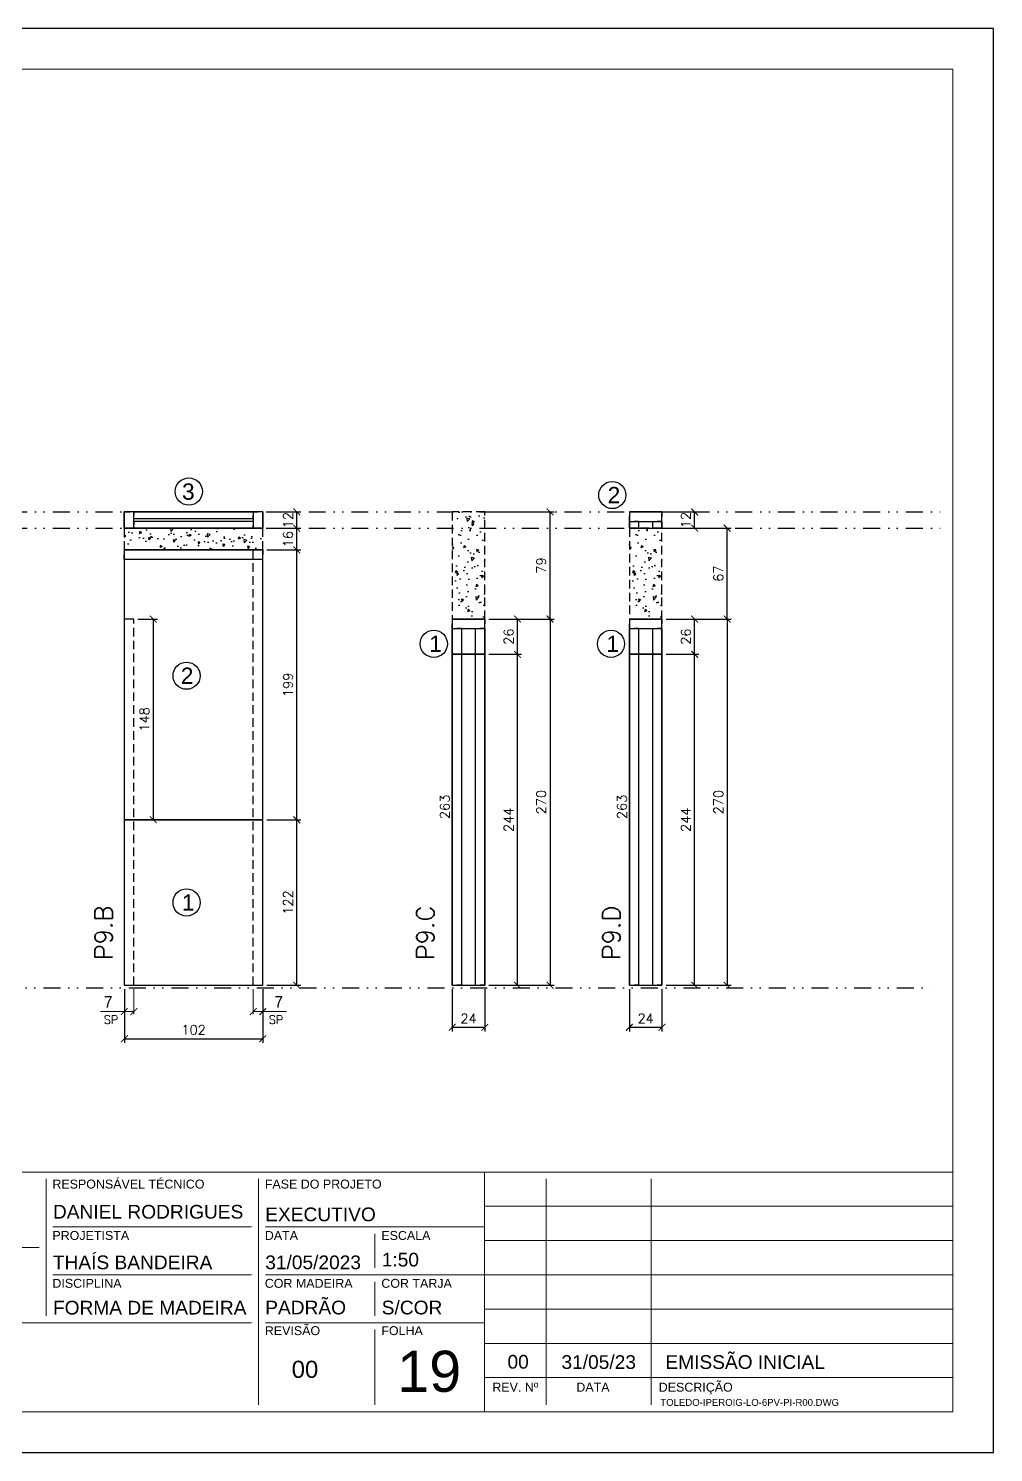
# Model space of a CAD drawing. Extents: x -23436 to 4767, y -4131 to 9755.
# Drawn here: x -15148 to -14436, y 4082 to 5132 of the extents above; entities that cross this region are included whole.
import ezdxf
from ezdxf.enums import TextEntityAlignment as Align

# ---------------------------------------------------------------- set-up
doc = ezdxf.new("R2010")
doc.units = 0
doc.header["$PDMODE"] = 2
doc.header["$PDSIZE"] = 10
doc.linetypes.add('DIVIDE2', pattern=[0.625, 0.25, -0.125, 0, -0.125, 0, -0.125])
doc.linetypes.add('HIDDEN', pattern=[9.525, 6.35, -3.175])
doc.layers.get('0').update_dxf_attribs({"lineweight": 13})
doc.layers.get('Defpoints').update_dxf_attribs({"lineweight": 13})
for name, color, linetype in [('Concreto', 250, 'HIDDEN'), ('Cota', 4, 'Continuous'), ('Cota Sarrafo', 180, 'Continuous'), ('MB Logo', 254, 'Continuous'), ('Nível', 160, 'Continuous'), ('Painéis', 30, 'Continuous'), ('Romaneio', 10, 'Continuous'), ('Sarr 7x7', 104, 'Continuous'), ('Sarrafo de Pressão', 42, 'HIDDEN'), ('Texto Nível', 251, 'Continuous')]:
    doc.layers.add(name, color=color, linetype=linetype)
for name, color, linetype, lineweight in [('FOLHA MB', 7, 'Continuous', 13), ('N° FOLHA', 5, 'Continuous', 13), ('Texto Seção', 7, 'Continuous', 15)]:
    doc.layers.add(name, color=color, linetype=linetype, lineweight=lineweight)
doc.layers.add('Laje_Perimetro', color=7, linetype='Continuous', plot=False)
doc.styles.add('ARIAL', font='arial.ttf', dxfattribs={"oblique": 15, "height": 25})
doc.styles.add('MB_C01', font='arial.ttf', dxfattribs={"height": 1.3})
doc.styles.add('MB_C02', font='arial.ttf', dxfattribs={"height": 2})
doc.styles.add('MB_C03', font='arial.ttf', dxfattribs={"height": 2.5})
doc.styles.add('MB_C04', font='arial.ttf', dxfattribs={"height": 6})
doc.styles.add('REGUA-120', font='ROMANS.shx', dxfattribs={"height": 15})
doc.styles.add('ROMANS', font='romans.shx')
doc.styles.add('ROMAS860', font='ROMAS860.SHX')
doc.dimstyles.new('Cota Paínel', dxfattribs={"dimtxt": 7, "dimasz": 5, "dimexe": 3, "dimexo": 3, "dimgap": 3, "dimtad": 1, "dimdec": 1, "dimzin": 12, "dimdsep": 46, "dimtxsty": 'ROMANS', "dimblk": 'ARCHTICK', "dimcen": 0, "dimclrd": 4, "dimclre": 4, "dimclrt": 1, "dimadec": 1, "dimazin": 3, "dimtfac": 1, "dimtdec": 1, "dimtmove": 0, "dimatfit": 3, "dimldrblk": 'OBLIQUE', "dimfxl": 0, "dimtolj": 1, "dimtzin": 12, "dimarcsym": 0})
doc.dimstyles.new('cotas', dxfattribs={"dimtxt": 8.5, "dimasz": 5, "dimexe": 2, "dimexo": 3, "dimgap": 3, "dimtad": 1, "dimdec": 1, "dimzin": 9, "dimdsep": 46, "dimtxsty": 'ROMAS860', "dimblk": 'ARCHTICK', "dimcen": 0, "dimclrd": 4, "dimclre": 4, "dimclrt": 1, "dimadec": 0, "dimazin": 2, "dimtfac": 1, "dimtdec": 1, "dimtix": 1, "dimtmove": 0, "dimatfit": 2, "dimldrblk": 'OBLIQUE', "dimfxl": 0, "dimtolj": 1, "dimtzin": 0, "dimlwd": 13, "dimlwe": 13, "dimarcsym": 0})
doc.dimstyles.new('PAINEL', dxfattribs={"dimtxt": 7, "dimasz": 5, "dimexe": 3, "dimexo": 3, "dimgap": 3, "dimtad": 1, "dimdec": 1, "dimzin": 12, "dimdsep": 46, "dimtxsty": 'ROMANS', "dimblk": 'ARCHTICK', "dimcen": 0, "dimclrd": 4, "dimclre": 4, "dimclrt": 1, "dimadec": 1, "dimazin": 3, "dimtfac": 1, "dimtdec": 1, "dimtmove": 0, "dimatfit": 3, "dimldrblk": 'OBLIQUE', "dimfxl": 0, "dimtolj": 1, "dimtzin": 12, "dimarcsym": 0})
doc.dimstyles.new('projeto2', dxfattribs={"dimtxt": 7, "dimasz": 5, "dimexe": 1.25, "dimexo": 2.5, "dimgap": 2, "dimtad": 1, "dimdec": 1, "dimdsep": 46, "dimtxsty": 'ROMANS', "dimblk": 'OBLIQUE', "dimcen": 10, "dimdle": 1, "dimse1": 1, "dimse2": 1, "dimsd1": 1, "dimsd2": 1, "dimclrd": 256, "dimclre": 256, "dimclrt": 1, "dimadec": 0, "dimazin": 0, "dimtfac": 1, "dimtdec": 1, "dimtmove": 0, "dimatfit": 3, "dimldrblk": 'OBLIQUE', "dimfxl": 0, "dimlwd": -1, "dimlwe": -1, "dimarcsym": 0})

# ---------------------------------------------------------------- blocks, each defined once
blk = doc.blocks.new('A$C169d8357')
at = {"layer": 'FOLHA MB', "color": 1}
for p, q in [((1109.8, 356.7), (70, 356.7)), ((786.6, 351.7), (786.6, 250.7)), ((943.1, 351.7), (943.1, 185)), ((1109.8, 356.7), (1109.8, 179.9)), ((1455, 356.7), (1109.8, 356.7)), ((1155.3, 185), (1155.3, 351.7)), ((1232.6, 351.7), (1232.6, 185)), ((1455, 331.5), (1109.8, 331.5)), ((938.1, 316.3), (791.6, 316.3)), ((1109.8, 316.3), (948.2, 316.3)), ((1029, 311.3), (1029, 286)), ((1455, 306.2), (1109.8, 306.2)), ((781.5, 301.2), (450.7, 301.2)), ((938.1, 281), (791.6, 281)), ((1109.8, 281), (948.2, 281)), ((1029, 275.9), (1029, 250.7)), ((1455, 281), (1109.8, 281)), ((1455, 255.7), (1109.8, 255.7)), ((938.1, 245.6), (450.7, 245.6)), ((1109.8, 245.6), (948.2, 245.6)), ((1029, 240.6), (1029, 185)), ((1455, 230.4), (1109.8, 230.4)), ((1455, 205.2), (1109.8, 205.2))]:
    blk.add_line(p, q, dxfattribs=at)
for points in [[(0, 1199.9), (0, 149.9), (1485, 149.9), (1485, 1199.9)], [(70, 1169.9), (70, 179.9), (1455, 179.9), (1455, 1169.9)]]:
    blk.add_lwpolyline(points, close=True, dxfattribs=at)
at = {"layer": 'FOLHA MB', "color": 6, "style": 'MB_C01'}
for s, height, p in [('RESPONSÁVEL TÉCNICO', 6.566, (791.2, 344.6)), ('FASE DO PROJETO', 6.566, (947.8, 344.6)), ('PROJETISTA', 6.57, (791.2, 306.7)), ('DATA', 6.57, (947.8, 306.7)), ('ESCALA', 6.57, (1033.7, 306.7)), ('DISCIPLINA', 6.57, (791.2, 271.4)), ('COR MADEIRA', 6.566, (947.8, 271.4)), ('COR TARJA', 6.57, (1033.7, 271.4)), ('REVISÃO', 6.57, (947.8, 236.5)), ('FOLHA', 6.57, (1033.7, 236.5))]:
    blk.add_text(s, height=height, dxfattribs=at).set_placement(p)
at = {"layer": 'FOLHA MB', "color": 5}
for s, height, style, p in [('DANIEL RODRIGUES', 10.102, 'MB_C02', (791.6, 322.4)), ('EXECUTIVO', 10.1, 'MB_C02', (948.1, 320.5)), ('THAÍS BANDEIRA', 10.102, 'MB_C02', (791.5, 285.1)), ('31/05/2023', 10.1, 'MB_C02', (948.1, 285.1)), ('1:50', 10.1, 'MB_C02', (1034, 287.1)), ('PADRÃO', 10.1, 'MB_C02', (948.1, 251.8)), ('FORMA DE MADEIRA', 10.102, 'MB_C02', (791.6, 251.7)), ('S/COR', 10.1, 'MB_C02', (1034, 251.8)), ('00', 10.1, 'MB_C02', (1126.7, 211.8)), ('31/05/23', 10.1, 'MB_C02', (1166.5, 211.6)), ('EMISSÃO INICIAL', 10.102, 'MB_C02', (1243.1, 211.6)), ('00', 12.63, 'MB_C03', (967.6, 205))]:
    blk.add_text(s, height=height, dxfattribs=dict(at, style=style)).set_placement(p)
at = {"layer": 'FOLHA MB', "color": 6, "style": 'MB_C01'}
for s, p in [('REV. Nº', (1132.5, 198.1)), ('DATA', (1189.7, 198.1)), ('DESCRIÇÃO', (1265.5, 198.1))]:
    blk.add_text(s, height=6.57, dxfattribs=at).set_placement(p, align=Align.MIDDLE_CENTER)
at = {"layer": 'FOLHA MB', "insert": (1239.4, 189.4), "char_height": 5.051, "width": 210.818, "attachment_point": 1, "style": 'MB_C04'}
blk.add_mtext('TOLEDO-IPEROIG-LO-6PV-PI-R00.DWG', dxfattribs=at)
blk = doc.blocks.new('_ArchTick')
at = {"color": 0, "linetype": 'ByBlock', "const_width": 0.15}
blk.add_lwpolyline([(-0.5, -0.5), (0.5, 0.5)], dxfattribs=at)
blk = doc.blocks.new('*D185')
at = {"layer": 'Cota', "color": 4, "lineweight": -2, "transparency": 16777216}
for p, q in [((-15077.1, 4423.8), (-15077.1, 4384.4)), ((-14975.1, 4423.8), (-14975.1, 4384.4)), ((-15077.1, 4387.4), (-14975.1, 4387.4))]:
    blk.add_line(p, q, dxfattribs=at)
at = {"layer": 'Defpoints', "color": 0, "transparency": 16777216}
for p in [(-15077.1, 4426.8), (-14975.1, 4426.8), (-14975.1, 4387.4)]:
    blk.add_point(p, dxfattribs=at)
at = {"layer": 'Cota', "color": 4, "lineweight": -2, "transparency": 16777216, "xscale": 5, "yscale": 5, "zscale": 5, "rotation": 180}
blk.add_blockref('_ArchTick', (-15077.1, 4387.4), dxfattribs=at)
at = {"layer": 'Cota', "color": 4, "lineweight": -2, "transparency": 16777216, "xscale": 5, "yscale": 5, "zscale": 5}
blk.add_blockref('_ArchTick', (-14975.1, 4387.4), dxfattribs=at)
at = {"layer": 'Cota', "color": 1, "transparency": 16777216, "insert": (-15026.1, 4393.9), "char_height": 7, "attachment_point": 5, "style": 'ROMANS'}
blk.add_mtext('\\A1;102', dxfattribs=at)
blk = doc.blocks.new('_OBLIQUE')
at = {"color": 0, "linetype": 'ByBlock', "lineweight": -2}
for p, q in [((0, 0), (-1, 0)), ((-0.5, -0.5), (0.5, 0.5))]:
    blk.add_line(p, q, dxfattribs=at)
blk = doc.blocks.new('*D186')
at = {"layer": 'Cota', "color": 4, "lineweight": -2, "transparency": 16777216}
for p, q in [((-14972.1, 4548.8), (-14947, 4548.8)), ((-14950, 4426.8), (-14950, 4548.8)), ((-14972.1, 4426.8), (-14947, 4426.8))]:
    blk.add_line(p, q, dxfattribs=at)
at = {"layer": 'Defpoints', "color": 0, "transparency": 16777216}
for p in [(-14975.1, 4548.8), (-14950, 4548.8), (-14975.1, 4426.8)]:
    blk.add_point(p, dxfattribs=at)
at = {"layer": 'Cota', "color": 4, "lineweight": -2, "transparency": 16777216, "xscale": 5, "yscale": 5, "zscale": 5}
for p, rotation in [((-14950, 4548.8), 90), ((-14950, 4426.8), 270)]:
    blk.add_blockref('_ArchTick', p, dxfattribs=dict(at, rotation=rotation))
at = {"layer": 'Cota', "color": 1, "transparency": 16777216, "insert": (-14956.5, 4487.8), "char_height": 7, "attachment_point": 5, "rotation": 90, "style": 'ROMANS'}
blk.add_mtext('\\A1;122', dxfattribs=at)
blk = doc.blocks.new('*D187')
at = {"layer": 'Cota', "color": 4, "lineweight": 13, "transparency": 16777216}
for p, q in [((-15077.1, 4423.8), (-15077.1, 4405.4)), ((-15070.1, 4423.8), (-15070.1, 4405.4)), ((-15077.1, 4407.4), (-15094.8, 4407.4)), ((-15070.1, 4407.4), (-15077.1, 4407.4))]:
    blk.add_line(p, q, dxfattribs=at)
at = {"layer": 'Defpoints', "color": 0, "transparency": 16777216}
for p in [(-15077.1, 4426.8), (-15070.1, 4426.8), (-15077.1, 4407.4)]:
    blk.add_point(p, dxfattribs=at)
at = {"layer": 'Cota', "color": 4, "lineweight": 13, "transparency": 16777216, "xscale": 5, "yscale": 5, "zscale": 5, "rotation": 180}
blk.add_blockref('_ArchTick', (-15077.1, 4407.4), dxfattribs=at)
at = {"layer": 'Cota', "color": 4, "lineweight": 13, "transparency": 16777216, "xscale": 5, "yscale": 5, "zscale": 5}
blk.add_blockref('_ArchTick', (-15070.1, 4407.4), dxfattribs=at)
at = {"layer": 'Cota', "color": 1, "transparency": 16777216, "insert": (-15089, 4414.6), "char_height": 8.5, "attachment_point": 5, "style": 'ROMAS860'}
blk.add_mtext('\\A1;7', dxfattribs=at)
blk = doc.blocks.new('*D188')
at = {"layer": 'Cota', "color": 4, "lineweight": 13, "transparency": 16777216}
for p, q in [((-14982.1, 4423.8), (-14982.1, 4405.4)), ((-14975.1, 4423.8), (-14975.1, 4405.4)), ((-14982.1, 4407.4), (-14975.1, 4407.4)), ((-14975.1, 4407.4), (-14957.5, 4407.4))]:
    blk.add_line(p, q, dxfattribs=at)
at = {"layer": 'Defpoints', "color": 0, "transparency": 16777216}
for p in [(-14982.1, 4426.8), (-14975.1, 4426.8), (-14975.1, 4407.4)]:
    blk.add_point(p, dxfattribs=at)
at = {"layer": 'Cota', "color": 4, "lineweight": 13, "transparency": 16777216, "xscale": 5, "yscale": 5, "zscale": 5, "rotation": 180}
blk.add_blockref('_ArchTick', (-14982.1, 4407.4), dxfattribs=at)
at = {"layer": 'Cota', "color": 4, "lineweight": 13, "transparency": 16777216, "xscale": 5, "yscale": 5, "zscale": 5}
blk.add_blockref('_ArchTick', (-14975.1, 4407.4), dxfattribs=at)
at = {"layer": 'Cota', "color": 1, "transparency": 16777216, "insert": (-14963.3, 4414.6), "char_height": 8.5, "attachment_point": 5, "style": 'ROMAS860'}
blk.add_mtext('\\A1;7', dxfattribs=at)
blk = doc.blocks.new('*D189')
at = {"layer": 'Cota', "color": 4, "lineweight": -2, "transparency": 16777216}
for p, q in [((-14972.1, 4747.8), (-14947, 4747.8)), ((-14950, 4548.8), (-14950, 4747.8)), ((-14972.1, 4548.8), (-14947, 4548.8))]:
    blk.add_line(p, q, dxfattribs=at)
at = {"layer": 'Defpoints', "color": 0, "transparency": 16777216}
for p in [(-14975.1, 4747.8), (-14950, 4747.8), (-14975.1, 4548.8)]:
    blk.add_point(p, dxfattribs=at)
at = {"layer": 'Cota', "color": 4, "lineweight": -2, "transparency": 16777216, "xscale": 5, "yscale": 5, "zscale": 5}
for p, rotation in [((-14950, 4747.8), 90), ((-14950, 4548.8), 270)]:
    blk.add_blockref('_ArchTick', p, dxfattribs=dict(at, rotation=rotation))
at = {"layer": 'Cota', "color": 1, "transparency": 16777216, "insert": (-14956.5, 4648.3), "char_height": 7, "attachment_point": 5, "rotation": 90, "style": 'ROMANS'}
blk.add_mtext('\\A1;199', dxfattribs=at)
blk = doc.blocks.new('*D190')
at = {"layer": 'Cota', "color": 4, "lineweight": -2, "transparency": 16777216}
for p, q in [((-14972.1, 4763.8), (-14947, 4763.8)), ((-14950, 4747.8), (-14950, 4763.8)), ((-14972.1, 4747.8), (-14947, 4747.8))]:
    blk.add_line(p, q, dxfattribs=at)
at = {"layer": 'Defpoints', "color": 0, "transparency": 16777216}
for p in [(-14975.1, 4763.8), (-14950, 4763.8), (-14975.1, 4747.8)]:
    blk.add_point(p, dxfattribs=at)
at = {"layer": 'Cota', "color": 4, "lineweight": -2, "transparency": 16777216, "xscale": 5, "yscale": 5, "zscale": 5}
for p, rotation in [((-14950, 4763.8), 90), ((-14950, 4747.8), 270)]:
    blk.add_blockref('_ArchTick', p, dxfattribs=dict(at, rotation=rotation))
at = {"layer": 'Cota', "color": 1, "transparency": 16777216, "insert": (-14956.5, 4755.8), "char_height": 7, "attachment_point": 5, "rotation": 90, "style": 'ROMANS'}
blk.add_mtext('\\A1;16', dxfattribs=at)
blk = doc.blocks.new('*D191')
at = {"layer": 'Cota', "color": 4, "lineweight": -2, "transparency": 16777216}
for p, q in [((-14972.1, 4775.8), (-14947, 4775.8)), ((-14950, 4763.8), (-14950, 4775.8)), ((-14972.1, 4763.8), (-14947, 4763.8))]:
    blk.add_line(p, q, dxfattribs=at)
at = {"layer": 'Defpoints', "color": 0, "transparency": 16777216}
for p in [(-14975.1, 4775.8), (-14950, 4775.8), (-14975.1, 4763.8)]:
    blk.add_point(p, dxfattribs=at)
at = {"layer": 'Cota', "color": 4, "lineweight": -2, "transparency": 16777216, "xscale": 5, "yscale": 5, "zscale": 5}
for p, rotation in [((-14950, 4775.8), 90), ((-14950, 4763.8), 270)]:
    blk.add_blockref('_ArchTick', p, dxfattribs=dict(at, rotation=rotation))
at = {"layer": 'Cota', "color": 1, "transparency": 16777216, "insert": (-14956.5, 4769.8), "char_height": 7, "attachment_point": 5, "rotation": 90, "style": 'ROMANS'}
blk.add_mtext('\\A1;12', dxfattribs=at)
blk = doc.blocks.new('*D192')
at = {"layer": 'Cota', "color": 4, "lineweight": -2, "transparency": 16777216}
for p, q in [((-14704.8, 4423.8), (-14704.8, 4392.8)), ((-14680.8, 4423.8), (-14680.8, 4392.8)), ((-14704.8, 4395.8), (-14680.8, 4395.8))]:
    blk.add_line(p, q, dxfattribs=at)
at = {"layer": 'Defpoints', "color": 0, "transparency": 16777216}
for p in [(-14704.8, 4426.8), (-14680.8, 4426.8), (-14680.8, 4395.8)]:
    blk.add_point(p, dxfattribs=at)
at = {"layer": 'Cota', "color": 4, "lineweight": -2, "transparency": 16777216, "xscale": 5, "yscale": 5, "zscale": 5, "rotation": 180}
blk.add_blockref('_ArchTick', (-14704.8, 4395.8), dxfattribs=at)
at = {"layer": 'Cota', "color": 4, "lineweight": -2, "transparency": 16777216, "xscale": 5, "yscale": 5, "zscale": 5}
blk.add_blockref('_ArchTick', (-14680.8, 4395.8), dxfattribs=at)
at = {"layer": 'Cota', "color": 1, "transparency": 16777216, "insert": (-14692.8, 4402.3), "char_height": 7, "attachment_point": 5, "style": 'ROMANS'}
blk.add_mtext('\\A1;24', dxfattribs=at)
blk = doc.blocks.new('*D193')
at = {"layer": 'Cota', "color": 4, "lineweight": -2, "transparency": 16777216}
for p, q in [((-14677.8, 4670.8), (-14653.7, 4670.8)), ((-14656.7, 4426.8), (-14656.7, 4670.8)), ((-14677.8, 4426.8), (-14653.7, 4426.8))]:
    blk.add_line(p, q, dxfattribs=at)
at = {"layer": 'Defpoints', "color": 0, "transparency": 16777216}
for p in [(-14680.8, 4670.8), (-14656.7, 4670.8), (-14680.8, 4426.8)]:
    blk.add_point(p, dxfattribs=at)
at = {"layer": 'Cota', "color": 4, "lineweight": -2, "transparency": 16777216, "xscale": 5, "yscale": 5, "zscale": 5}
for p, rotation in [((-14656.7, 4670.8), 90), ((-14656.7, 4426.8), 270)]:
    blk.add_blockref('_ArchTick', p, dxfattribs=dict(at, rotation=rotation))
at = {"layer": 'Cota', "color": 1, "transparency": 16777216, "insert": (-14663.2, 4548.8), "char_height": 7, "attachment_point": 5, "rotation": 90, "style": 'ROMANS'}
blk.add_mtext('\\A1;244', dxfattribs=at)
blk = doc.blocks.new('*D194')
at = {"layer": 'Cota', "color": 4, "lineweight": -2, "transparency": 16777216}
for p, q in [((-14677.8, 4696.8), (-14653.7, 4696.8)), ((-14656.7, 4670.8), (-14656.7, 4696.8)), ((-14677.8, 4670.8), (-14653.7, 4670.8))]:
    blk.add_line(p, q, dxfattribs=at)
at = {"layer": 'Defpoints', "color": 0, "transparency": 16777216}
for p in [(-14680.8, 4696.8), (-14656.7, 4696.8), (-14680.8, 4670.8)]:
    blk.add_point(p, dxfattribs=at)
at = {"layer": 'Cota', "color": 4, "lineweight": -2, "transparency": 16777216, "xscale": 5, "yscale": 5, "zscale": 5}
for p, rotation in [((-14656.7, 4696.8), 90), ((-14656.7, 4670.8), 270)]:
    blk.add_blockref('_ArchTick', p, dxfattribs=dict(at, rotation=rotation))
at = {"layer": 'Cota', "color": 1, "transparency": 16777216, "insert": (-14663.2, 4683.8), "char_height": 7, "attachment_point": 5, "rotation": 90, "style": 'ROMANS'}
blk.add_mtext('\\A1;26', dxfattribs=at)
blk = doc.blocks.new('*D195')
at = {"layer": 'Cota', "color": 4, "lineweight": -2, "transparency": 16777216}
for p, q in [((-14677.8, 4696.8), (-14629.7, 4696.8)), ((-14632.7, 4696.8), (-14632.7, 4426.8)), ((-14677.8, 4426.8), (-14629.7, 4426.8))]:
    blk.add_line(p, q, dxfattribs=at)
at = {"layer": 'Defpoints', "color": 0, "transparency": 16777216}
for p in [(-14680.8, 4696.8), (-14680.8, 4426.8), (-14632.7, 4426.8)]:
    blk.add_point(p, dxfattribs=at)
at = {"layer": 'Cota', "color": 4, "lineweight": -2, "transparency": 16777216, "xscale": 5, "yscale": 5, "zscale": 5}
for p, rotation in [((-14632.7, 4696.8), 90), ((-14632.7, 4426.8), 270)]:
    blk.add_blockref('_ArchTick', p, dxfattribs=dict(at, rotation=rotation))
at = {"layer": 'Cota', "color": 1, "transparency": 16777216, "insert": (-14639.2, 4561.8), "char_height": 7, "attachment_point": 5, "rotation": 90, "style": 'ROMANS'}
blk.add_mtext('\\A1;270', dxfattribs=at)
blk = doc.blocks.new('*D196')
at = {"layer": 'Cota', "color": 4, "lineweight": -2, "transparency": 16777216}
for p, q in [((-14677.8, 4763.8), (-14629.7, 4763.8)), ((-14632.7, 4696.8), (-14632.7, 4763.8)), ((-14677.8, 4696.8), (-14629.7, 4696.8))]:
    blk.add_line(p, q, dxfattribs=at)
at = {"layer": 'Defpoints', "color": 0, "transparency": 16777216}
for p in [(-14680.8, 4763.8), (-14632.7, 4763.8), (-14680.8, 4696.8)]:
    blk.add_point(p, dxfattribs=at)
at = {"layer": 'Cota', "color": 4, "lineweight": -2, "transparency": 16777216, "xscale": 5, "yscale": 5, "zscale": 5}
for p, rotation in [((-14632.7, 4763.8), 90), ((-14632.7, 4696.8), 270)]:
    blk.add_blockref('_ArchTick', p, dxfattribs=dict(at, rotation=rotation))
at = {"layer": 'Cota', "color": 1, "transparency": 16777216, "insert": (-14639.2, 4730.3), "char_height": 7, "attachment_point": 5, "rotation": 90, "style": 'ROMANS'}
blk.add_mtext('\\A1;67', dxfattribs=at)
blk = doc.blocks.new('*D197')
at = {"layer": 'Cota', "color": 4, "lineweight": -2, "transparency": 16777216}
for p, q in [((-14677.8, 4775.8), (-14653.7, 4775.8)), ((-14656.7, 4763.8), (-14656.7, 4775.8)), ((-14677.8, 4763.8), (-14653.7, 4763.8))]:
    blk.add_line(p, q, dxfattribs=at)
at = {"layer": 'Defpoints', "color": 0, "transparency": 16777216}
for p in [(-14680.8, 4775.8), (-14656.7, 4775.8), (-14680.8, 4763.8)]:
    blk.add_point(p, dxfattribs=at)
at = {"layer": 'Cota', "color": 4, "lineweight": -2, "transparency": 16777216, "xscale": 5, "yscale": 5, "zscale": 5}
for p, rotation in [((-14656.7, 4775.8), 90), ((-14656.7, 4763.8), 270)]:
    blk.add_blockref('_ArchTick', p, dxfattribs=dict(at, rotation=rotation))
at = {"layer": 'Cota', "color": 1, "transparency": 16777216, "insert": (-14663.2, 4769.8), "char_height": 7, "attachment_point": 5, "rotation": 90, "style": 'ROMANS'}
blk.add_mtext('\\A1;12', dxfattribs=at)
blk = doc.blocks.new('*D198')
at = {"layer": 'Defpoints', "color": 0, "transparency": 16777216}
for p in [(-14704.8, 4689.8), (-14704.8, 4426.8), (-14704.8, 4426.8)]:
    blk.add_point(p, dxfattribs=at)
at = {"layer": 'Cota Sarrafo', "color": 1, "transparency": 16777216, "insert": (-14710.3, 4558.3), "char_height": 7, "attachment_point": 5, "rotation": 90, "style": 'ROMANS'}
blk.add_mtext('263', dxfattribs=at)
blk = doc.blocks.new('*D199')
at = {"layer": 'Cota', "color": 4, "lineweight": -2, "transparency": 16777216}
for p, q in [((-14835.4, 4423.8), (-14835.4, 4392.8)), ((-14811.4, 4423.8), (-14811.4, 4392.8)), ((-14835.4, 4395.8), (-14811.4, 4395.8))]:
    blk.add_line(p, q, dxfattribs=at)
at = {"layer": 'Defpoints', "color": 0, "transparency": 16777216}
for p in [(-14835.4, 4426.8), (-14811.4, 4426.8), (-14811.4, 4395.8)]:
    blk.add_point(p, dxfattribs=at)
at = {"layer": 'Cota', "color": 4, "lineweight": -2, "transparency": 16777216, "xscale": 5, "yscale": 5, "zscale": 5, "rotation": 180}
blk.add_blockref('_ArchTick', (-14835.4, 4395.8), dxfattribs=at)
at = {"layer": 'Cota', "color": 4, "lineweight": -2, "transparency": 16777216, "xscale": 5, "yscale": 5, "zscale": 5}
blk.add_blockref('_ArchTick', (-14811.4, 4395.8), dxfattribs=at)
at = {"layer": 'Cota', "color": 1, "transparency": 16777216, "insert": (-14823.4, 4402.3), "char_height": 7, "attachment_point": 5, "style": 'ROMANS'}
blk.add_mtext('\\A1;24', dxfattribs=at)
blk = doc.blocks.new('*D200')
at = {"layer": 'Cota', "color": 4, "lineweight": -2, "transparency": 16777216}
for p, q in [((-14808.4, 4670.8), (-14784.3, 4670.8)), ((-14787.3, 4426.8), (-14787.3, 4670.8)), ((-14808.4, 4426.8), (-14784.3, 4426.8))]:
    blk.add_line(p, q, dxfattribs=at)
at = {"layer": 'Defpoints', "color": 0, "transparency": 16777216}
for p in [(-14811.4, 4670.8), (-14787.3, 4670.8), (-14811.4, 4426.8)]:
    blk.add_point(p, dxfattribs=at)
at = {"layer": 'Cota', "color": 4, "lineweight": -2, "transparency": 16777216, "xscale": 5, "yscale": 5, "zscale": 5}
for p, rotation in [((-14787.3, 4670.8), 90), ((-14787.3, 4426.8), 270)]:
    blk.add_blockref('_ArchTick', p, dxfattribs=dict(at, rotation=rotation))
at = {"layer": 'Cota', "color": 1, "transparency": 16777216, "insert": (-14793.8, 4548.8), "char_height": 7, "attachment_point": 5, "rotation": 90, "style": 'ROMANS'}
blk.add_mtext('\\A1;244', dxfattribs=at)
blk = doc.blocks.new('*D201')
at = {"layer": 'Cota', "color": 4, "lineweight": -2, "transparency": 16777216}
for p, q in [((-14808.4, 4696.8), (-14784.3, 4696.8)), ((-14787.3, 4670.8), (-14787.3, 4696.8)), ((-14808.4, 4670.8), (-14784.3, 4670.8))]:
    blk.add_line(p, q, dxfattribs=at)
at = {"layer": 'Defpoints', "color": 0, "transparency": 16777216}
for p in [(-14811.4, 4696.8), (-14787.3, 4696.8), (-14811.4, 4670.8)]:
    blk.add_point(p, dxfattribs=at)
at = {"layer": 'Cota', "color": 4, "lineweight": -2, "transparency": 16777216, "xscale": 5, "yscale": 5, "zscale": 5}
for p, rotation in [((-14787.3, 4696.8), 90), ((-14787.3, 4670.8), 270)]:
    blk.add_blockref('_ArchTick', p, dxfattribs=dict(at, rotation=rotation))
at = {"layer": 'Cota', "color": 1, "transparency": 16777216, "insert": (-14793.8, 4683.8), "char_height": 7, "attachment_point": 5, "rotation": 90, "style": 'ROMANS'}
blk.add_mtext('\\A1;26', dxfattribs=at)
blk = doc.blocks.new('*D202')
at = {"layer": 'Cota', "color": 4, "lineweight": -2, "transparency": 16777216}
for p, q in [((-14808.4, 4696.8), (-14760.3, 4696.8)), ((-14763.3, 4696.8), (-14763.3, 4426.8)), ((-14808.4, 4426.8), (-14760.3, 4426.8))]:
    blk.add_line(p, q, dxfattribs=at)
at = {"layer": 'Defpoints', "color": 0, "transparency": 16777216}
for p in [(-14811.4, 4696.8), (-14811.4, 4426.8), (-14763.3, 4426.8)]:
    blk.add_point(p, dxfattribs=at)
at = {"layer": 'Cota', "color": 4, "lineweight": -2, "transparency": 16777216, "xscale": 5, "yscale": 5, "zscale": 5}
for p, rotation in [((-14763.3, 4696.8), 90), ((-14763.3, 4426.8), 270)]:
    blk.add_blockref('_ArchTick', p, dxfattribs=dict(at, rotation=rotation))
at = {"layer": 'Cota', "color": 1, "transparency": 16777216, "insert": (-14769.8, 4561.8), "char_height": 7, "attachment_point": 5, "rotation": 90, "style": 'ROMANS'}
blk.add_mtext('\\A1;270', dxfattribs=at)
blk = doc.blocks.new('*D203')
at = {"layer": 'Cota', "color": 4, "lineweight": -2, "transparency": 16777216}
for p, q in [((-14808.4, 4775.8), (-14760.3, 4775.8)), ((-14763.3, 4696.8), (-14763.3, 4775.8)), ((-14808.4, 4696.8), (-14760.3, 4696.8))]:
    blk.add_line(p, q, dxfattribs=at)
at = {"layer": 'Defpoints', "color": 0, "transparency": 16777216}
for p in [(-14811.4, 4775.8), (-14763.3, 4775.8), (-14811.4, 4696.8)]:
    blk.add_point(p, dxfattribs=at)
at = {"layer": 'Cota', "color": 4, "lineweight": -2, "transparency": 16777216, "xscale": 5, "yscale": 5, "zscale": 5}
for p, rotation in [((-14763.3, 4775.8), 90), ((-14763.3, 4696.8), 270)]:
    blk.add_blockref('_ArchTick', p, dxfattribs=dict(at, rotation=rotation))
at = {"layer": 'Cota', "color": 1, "transparency": 16777216, "insert": (-14769.8, 4736.3), "char_height": 7, "attachment_point": 5, "rotation": 90, "style": 'ROMANS'}
blk.add_mtext('\\A1;79', dxfattribs=at)
blk = doc.blocks.new('*D204')
at = {"layer": 'Defpoints', "color": 0, "transparency": 16777216}
for p in [(-14835.4, 4689.8), (-14835.4, 4426.8), (-14835.4, 4426.8)]:
    blk.add_point(p, dxfattribs=at)
at = {"layer": 'Cota Sarrafo', "color": 1, "transparency": 16777216, "insert": (-14840.9, 4558.3), "char_height": 7, "attachment_point": 5, "rotation": 90, "style": 'ROMANS'}
blk.add_mtext('263', dxfattribs=at)
blk = doc.blocks.new('*D1838')
at = {"layer": 'Defpoints', "color": 0, "transparency": 16777216}
for p in [(-15070.1, 4696.8), (-15070.1, 4548.8), (-15055.8, 4548.8)]:
    blk.add_point(p, dxfattribs=at)
at = {"layer": 'Texto Nível', "color": 4, "lineweight": -2, "transparency": 16777216}
for p, q in [((-15067.1, 4696.8), (-15052.8, 4696.8)), ((-15055.8, 4696.8), (-15055.8, 4548.8)), ((-15067.1, 4548.8), (-15052.8, 4548.8))]:
    blk.add_line(p, q, dxfattribs=at)
at = {"layer": 'Texto Nível', "color": 4, "lineweight": -2, "transparency": 16777216, "xscale": 5, "yscale": 5, "zscale": 5}
for p, rotation in [((-15055.8, 4696.8), 90), ((-15055.8, 4548.8), 270)]:
    blk.add_blockref('_ArchTick', p, dxfattribs=dict(at, rotation=rotation))
at = {"layer": 'Texto Nível', "color": 1, "transparency": 16777216, "insert": (-15062.3, 4622.8), "char_height": 7, "attachment_point": 5, "rotation": 90, "style": 'ROMANS'}
blk.add_mtext('\\A1;148', dxfattribs=at)

msp = doc.modelspace()

# ---------------------------------------------------------------- hatches: boundary and pattern name
at = {"layer": 'Concreto'}
h = msp.add_hatch(dxfattribs=at)
h.set_pattern_fill('AR-CONC', color=256, scale=0.1, angle=180)
h.set_pattern_definition([(230, (3141.82, 0), (-18.218467, 1.593909), [1.905, -20.955]), (175, (3141.82, 0), (3.524342, -19.105685), [1.524, -16.764058]), (280.45144, (3140.302, 0.133), (-14.694125, -17.511775), [1.619, -17.809024]), (226.1842, (3141.82, -5.08), (-27.107904, 4.204233), [2.8575, -31.4325]), (276.63556, (3139.56, -4.73), (-23.740413, -24.742612), [2.428502, -26.71356]), (171.18415, (3141.82, -5.08), (-23.740413, -24.742612), [2.285997, -25.145973]), (201, (3139.28, -3.81), (-15.161439, 10.22652), [1.905, -20.955]), (146, (3139.28, -3.81), (-6.180203, -18.418797), [1.524, -16.764]), (251.45144, (3138.016, -2.958), (-21.341642, -8.192277), [1.619, -17.808994]), (217.5, (3141.82, 0), (-0.3088603, -8.455504), [0, -16.5608, 0, -17.018, 0, -16.8275]), (187.5, (3141.82, 0), (-6.6819663, -10.0180575), [0, -9.7028, 0, -16.1798, 0, -6.4135]), (147.5, (3147.484, 0), (-13.5590595, 0.5728744), [0, -6.35, 0, -19.812, 0, -26.289]), (137.5, (3150.024, 0), (-14.812918, -2.542649), [0, -8.255, 0, -13.1572, 0, -18.669])])
h.paths.add_polyline_path([(-14835.425, 4696.846), (-14811.425, 4696.846), (-14811.425, 4775.846), (-14835.425, 4775.846)])
h = msp.add_hatch(dxfattribs=at)
h.set_pattern_fill('AR-CONC', color=256, scale=0.1, angle=180)
h.set_pattern_definition([(230, (3136.826, -12), (-18.218467, 1.593909), [1.905, -20.955]), (175, (3136.826, -12), (3.524342, -19.105685), [1.524, -16.764058]), (280.45144, (3135.308, -11.867), (-14.694125, -17.511775), [1.619, -17.809024]), (226.1842, (3136.826, -17.08), (-27.107904, 4.204233), [2.8575, -31.4325]), (276.63556, (3134.567, -16.73), (-23.740413, -24.742612), [2.428502, -26.71356]), (171.18415, (3136.826, -17.08), (-23.740413, -24.742612), [2.285997, -25.145973]), (201, (3134.286, -15.81), (-15.161439, 10.22652), [1.905, -20.955]), (146, (3134.286, -15.81), (-6.180203, -18.418797), [1.524, -16.764]), (251.45144, (3133.022, -14.958), (-21.341642, -8.192277), [1.619, -17.808994]), (217.5, (3136.826, -12), (-0.3088603, -8.455504), [0, -16.5608, 0, -17.018, 0, -16.8275]), (187.5, (3136.826, -12), (-6.6819663, -10.0180575), [0, -9.7028, 0, -16.1798, 0, -6.4135]), (147.5, (3142.49, -12), (-13.5590595, 0.5728744), [0, -6.35, 0, -19.812, 0, -26.289]), (137.5, (3145.03, -12), (-14.812918, -2.542649), [0, -8.255, 0, -13.1572, 0, -18.669])])
h.paths.add_polyline_path([(-15077.144, 4747.846), (-14975.144, 4747.846), (-14975.144, 4763.846), (-15077.144, 4763.846)])
h = msp.add_hatch(dxfattribs=at)
h.set_pattern_fill('AR-CONC', color=256, scale=0.1, angle=180)
h.set_pattern_definition([(230, (3272.451, 0), (-18.218467, 1.593909), [1.905, -20.955]), (175, (3272.45, 0), (3.524342, -19.105685), [1.524, -16.764058]), (280.45144, (3270.933, 0.133), (-14.694125, -17.511775), [1.619, -17.809024]), (226.1842, (3272.45, -5.08), (-27.107904, 4.204233), [2.8575, -31.4325]), (276.63556, (3270.192, -4.73), (-23.740413, -24.742612), [2.428502, -26.71356]), (171.18415, (3272.45, -5.08), (-23.740413, -24.742612), [2.285997, -25.145973]), (201, (3269.911, -3.81), (-15.161439, 10.22652), [1.905, -20.955]), (146, (3269.91, -3.81), (-6.180203, -18.418797), [1.524, -16.764]), (251.45144, (3268.647, -2.958), (-21.341642, -8.192277), [1.619, -17.808994]), (217.5, (3272.451, 0), (-0.3088603, -8.455504), [0, -16.5608, 0, -17.018, 0, -16.8275]), (187.5, (3272.451, 0), (-6.6819663, -10.0180575), [0, -9.7028, 0, -16.1798, 0, -6.4135]), (147.5, (3278.115, 0), (-13.5590595, 0.5728744), [0, -6.35, 0, -19.812, 0, -26.289]), (137.5, (3280.655, 0), (-14.812918, -2.542649), [0, -8.255, 0, -13.1572, 0, -18.669])])
h.paths.add_polyline_path([(-14704.794, 4696.846), (-14680.794, 4696.846), (-14680.794, 4763.846), (-14704.794, 4763.846)])

# ---------------------------------------------------------------- linework, layer by layer
for points in [[(-14835.425, 4696.846), (-14811.425, 4696.846), (-14811.425, 4775.846), (-14835.425, 4775.846)], [(-15077.144, 4747.846), (-14975.144, 4747.846), (-14975.144, 4763.846), (-15077.144, 4763.846)], [(-14704.794, 4696.846), (-14680.794, 4696.846), (-14680.794, 4763.846), (-14704.794, 4763.846)]]:
    msp.add_lwpolyline(points, close=True, dxfattribs=at)
at = {"layer": 'Laje_Perimetro'}
msp.add_lwpolyline([(-14436.356, 5132.259), (-15921.377, 5132.259), (-15921.377, 4082.259), (-14436.356, 4082.259)], close=True, dxfattribs=at)
at = {"layer": 'Nível', "color": 3, "linetype": 'DIVIDE2', "ltscale": 50}
msp.add_line((-15475.874, 4775.846), (-14471.979, 4775.846), dxfattribs=at)
at = {"layer": 'Nível', "linetype": 'DIVIDE2', "ltscale": 50}
for p, q in [((-15475.874, 4763.846), (-14471.979, 4763.846)), ((-15482.644, 4424.846), (-14478.749, 4424.846))]:
    msp.add_line(p, q, dxfattribs=at)
at = {"layer": 'Painéis', "color": 32, "true_color": 0xcd6928}
for points in [[(-15077.144, 4763.846), (-14975.144, 4763.846), (-14975.144, 4775.846), (-15077.144, 4775.846)], [(-14704.794, 4763.846), (-14680.794, 4763.846), (-14680.794, 4775.846), (-14704.794, 4775.846)], [(-15077.144, 4548.846), (-14975.144, 4548.846), (-14975.144, 4747.846), (-15077.144, 4747.846)], [(-14835.425, 4670.846), (-14811.425, 4670.846), (-14811.425, 4696.846), (-14835.425, 4696.846)], [(-14704.794, 4670.846), (-14680.794, 4670.846), (-14680.794, 4696.846), (-14704.794, 4696.846)], [(-14835.425, 4426.846), (-14811.425, 4426.846), (-14811.425, 4670.846), (-14835.425, 4670.846)], [(-14704.794, 4426.846), (-14680.794, 4426.846), (-14680.794, 4670.846), (-14704.794, 4670.846)], [(-15077.144, 4426.846), (-14975.144, 4426.846), (-14975.144, 4548.846), (-15077.144, 4548.846)]]:
    msp.add_lwpolyline(points, close=True, dxfattribs=at)
at = {"layer": 'Romaneio'}
for centre in [(-15029.624, 4790.817), (-14717.422, 4788.22), (-14848.994, 4678.569), (-14718.363, 4678.569), (-15031.255, 4655.017), (-15031.255, 4487.846)]:
    msp.add_circle(centre, 10, dxfattribs=at)
at = {"layer": 'Sarr 7x7', "color": 50}
for p, q in [((-15077.144, 4763.846), (-15077.144, 4775.846)), ((-15077.144, 4775.846), (-15073.644, 4775.846)), ((-15070.144, 4775.846), (-15073.644, 4775.846)), ((-15070.144, 4763.846), (-15070.144, 4775.846)), ((-15070.144, 4775.846), (-15070.144, 4773.346)), ((-15070.144, 4775.846), (-14982.144, 4775.846)), ((-15070.144, 4770.846), (-15070.144, 4773.346)), ((-15070.144, 4770.846), (-14982.144, 4770.846)), ((-14982.144, 4768.846), (-15070.144, 4768.846)), ((-15070.144, 4768.846), (-15070.144, 4766.346)), ((-14982.144, 4775.846), (-14978.644, 4775.846)), ((-14982.144, 4775.846), (-14982.144, 4763.846)), ((-14982.144, 4775.846), (-14982.144, 4773.346)), ((-14982.144, 4770.846), (-14982.144, 4773.346)), ((-14982.144, 4768.846), (-14982.144, 4766.346)), ((-14975.144, 4775.846), (-14978.644, 4775.846)), ((-14975.144, 4775.846), (-14975.144, 4763.846)), ((-14704.794, 4775.846), (-14704.794, 4772.346)), ((-14704.794, 4775.846), (-14680.794, 4775.846)), ((-14704.794, 4768.846), (-14704.794, 4772.346)), ((-14704.794, 4768.846), (-14680.794, 4768.846)), ((-14704.794, 4763.846), (-14704.794, 4768.846)), ((-14704.794, 4768.846), (-14701.294, 4768.846)), ((-14697.794, 4768.846), (-14701.294, 4768.846)), ((-14697.794, 4763.846), (-14697.794, 4768.846)), ((-14687.794, 4768.846), (-14684.294, 4768.846)), ((-14687.794, 4768.846), (-14687.794, 4763.846)), ((-14680.794, 4768.846), (-14684.294, 4768.846)), ((-14680.794, 4775.846), (-14680.794, 4772.346)), ((-14680.794, 4768.846), (-14680.794, 4772.346)), ((-14680.794, 4768.846), (-14680.794, 4763.846)), ((-15077.144, 4763.846), (-15073.644, 4763.846)), ((-15070.144, 4763.846), (-15073.644, 4763.846)), ((-15070.144, 4763.846), (-15070.144, 4766.346)), ((-14982.144, 4763.846), (-15070.144, 4763.846)), ((-14982.144, 4763.846), (-14982.144, 4766.346)), ((-14982.144, 4763.846), (-14978.644, 4763.846)), ((-14975.144, 4763.846), (-14978.644, 4763.846)), ((-14704.794, 4763.846), (-14701.294, 4763.846)), ((-14697.794, 4763.846), (-14701.294, 4763.846)), ((-14687.794, 4763.846), (-14684.294, 4763.846)), ((-14680.794, 4763.846), (-14684.294, 4763.846)), ((-14835.425, 4696.846), (-14835.425, 4693.346)), ((-14835.425, 4696.846), (-14811.425, 4696.846)), ((-14811.425, 4696.846), (-14811.425, 4693.346)), ((-14704.794, 4696.846), (-14704.794, 4693.346)), ((-14704.794, 4696.846), (-14680.794, 4696.846)), ((-14680.794, 4696.846), (-14680.794, 4693.346)), ((-14835.425, 4689.846), (-14835.425, 4693.346)), ((-14835.425, 4689.846), (-14811.425, 4689.846)), ((-14835.425, 4426.846), (-14835.425, 4689.846)), ((-14835.425, 4689.846), (-14831.925, 4689.846)), ((-14828.425, 4689.846), (-14831.925, 4689.846)), ((-14828.425, 4426.846), (-14828.425, 4689.846)), ((-14818.425, 4689.846), (-14814.925, 4689.846)), ((-14818.425, 4689.846), (-14818.425, 4426.846)), ((-14811.425, 4689.846), (-14814.925, 4689.846)), ((-14811.425, 4689.846), (-14811.425, 4693.346)), ((-14811.425, 4689.846), (-14811.425, 4426.846)), ((-14704.794, 4689.846), (-14704.794, 4693.346)), ((-14704.794, 4689.846), (-14680.794, 4689.846)), ((-14704.794, 4426.846), (-14704.794, 4689.846)), ((-14704.794, 4689.846), (-14701.294, 4689.846)), ((-14697.794, 4689.846), (-14701.294, 4689.846)), ((-14697.794, 4426.846), (-14697.794, 4689.846)), ((-14687.794, 4689.846), (-14684.294, 4689.846)), ((-14687.794, 4689.846), (-14687.794, 4426.846)), ((-14680.794, 4689.846), (-14684.294, 4689.846)), ((-14680.794, 4689.846), (-14680.794, 4693.346)), ((-14680.794, 4689.846), (-14680.794, 4426.846)), ((-14835.425, 4426.846), (-14831.925, 4426.846)), ((-14828.425, 4426.846), (-14831.925, 4426.846)), ((-14818.425, 4426.846), (-14814.925, 4426.846)), ((-14811.425, 4426.846), (-14814.925, 4426.846)), ((-14704.794, 4426.846), (-14701.294, 4426.846)), ((-14697.794, 4426.846), (-14701.294, 4426.846)), ((-14687.794, 4426.846), (-14684.294, 4426.846)), ((-14680.794, 4426.846), (-14684.294, 4426.846))]:
    msp.add_line(p, q, dxfattribs=at)
at = {"layer": 'Sarrafo de Pressão'}
for p, q in [((-14982.144, 4426.846), (-14982.144, 4747.846)), ((-15070.144, 4696.846), (-15077.144, 4696.846)), ((-15070.144, 4426.846), (-15070.144, 4696.846))]:
    msp.add_line(p, q, dxfattribs=at)
at = {"layer": 'Texto Nível', "color": 50}
for p, q in [((-15077.144, 4747.846), (-15077.144, 4744.346)), ((-15077.144, 4747.846), (-14975.144, 4747.846)), ((-14975.144, 4747.846), (-14975.144, 4744.346)), ((-15077.144, 4740.846), (-15077.144, 4744.346)), ((-15077.144, 4740.846), (-14975.144, 4740.846)), ((-14975.144, 4740.846), (-14975.144, 4744.346))]:
    msp.add_line(p, q, dxfattribs=at)

# ---------------------------------------------------------------- block references
at = {"layer": 'MB Logo'}
msp.add_blockref('A$C169d8357', (-15921.377, 3932.321), dxfattribs=at)

# ---------------------------------------------------------------- texts
at = {"layer": 'N° FOLHA', "color": 5, "style": 'MB_C04'}
msp.add_text('19', height=30.3061, dxfattribs=at).set_placement((-14875.91, 4127.003))
at = {"layer": 'Romaneio', "color": 0, "style": 'ARIAL'}
for s, p in [('3', (-15029.945, 4790.817)), ('2', (-14716.169, 4788.22)), ('1', (-14847.742, 4678.569)), ('1', (-14717.111, 4678.569)), ('2', (-15030.862, 4655.017)), ('1', (-15030.003, 4487.846))]:
    msp.add_text(s, height=12, dxfattribs=at).set_placement(p, align=Align.MIDDLE_CENTER)
at = {"layer": 'Texto Seção', "char_height": 13, "width": 285.32988, "attachment_point": 7, "rotation": 90, "style": 'REGUA-120'}
for s, insert in [('P9.B', (-15085.949, 4445.313)), ('P9.C', (-14848.749, 4445.313)), ('P9.D', (-14711.575, 4445.313))]:
    msp.add_mtext(s, dxfattribs=dict(at, insert=insert))
at = {"layer": 'Texto Seção', "char_height": 6, "style": 'ROMANS'}
for insert, attachment_point in [((-15081.679, 4398.418), 9), ((-14970.609, 4398.418), 7)]:
    msp.add_mtext('SP', dxfattribs=dict(at, insert=insert, attachment_point=attachment_point))

# ---------------------------------------------------------------- dimensions: what is measured, and where the dimension line sits
at = {"layer": 'Cota'}
for base, p1, p2, picture, middle in [((-14950.033, 4775.846), (-14975.144, 4763.846), (-14975.144, 4775.846), '*D191', (-14950.033, 4769.846)), ((-14656.673, 4775.846), (-14680.794, 4763.846), (-14680.794, 4775.846), '*D197', (-14656.673, 4769.846)), ((-14950.033, 4763.846), (-14975.144, 4747.846), (-14975.144, 4763.846), '*D190', (-14950.033, 4755.846))]:
    dim = msp.add_linear_dim(base=base, p1=p1, p2=p2, angle=90, dimstyle='PAINEL', override={"dimarcsym": 2}, dxfattribs=at)
    dim.commit()
    dim.dimension.update_dxf_attribs({"geometry": picture, "text_midpoint": middle, "dimtype": 160})
for base, p1, p2, picture, middle in [((-14763.294, 4775.846), (-14811.425, 4696.846), (-14811.425, 4775.846), '*D203', (-14769.794, 4736.346)), ((-14632.663, 4763.846), (-14680.794, 4696.846), (-14680.794, 4763.846), '*D196', (-14639.163, 4730.346)), ((-14950.033, 4747.846), (-14975.144, 4548.846), (-14975.144, 4747.846), '*D189', (-14956.533, 4648.346)), ((-14787.304, 4696.846), (-14811.425, 4670.846), (-14811.425, 4696.846), '*D201', (-14793.804, 4683.846)), ((-14763.294, 4426.846), (-14811.425, 4696.846), (-14811.425, 4426.846), '*D202', (-14769.794, 4561.846)), ((-14656.673, 4696.846), (-14680.794, 4670.846), (-14680.794, 4696.846), '*D194', (-14663.173, 4683.846)), ((-14632.663, 4426.846), (-14680.794, 4696.846), (-14680.794, 4426.846), '*D195', (-14639.163, 4561.846)), ((-14787.304, 4670.846), (-14811.425, 4426.846), (-14811.425, 4670.846), '*D200', (-14793.804, 4548.846)), ((-14656.673, 4670.846), (-14680.794, 4426.846), (-14680.794, 4670.846), '*D193', (-14663.173, 4548.846)), ((-14950.033, 4548.846), (-14975.144, 4426.846), (-14975.144, 4548.846), '*D186', (-14956.533, 4487.846))]:
    dim = msp.add_linear_dim(base=base, p1=p1, p2=p2, angle=90, dimstyle='PAINEL', override={"dimarcsym": 2}, dxfattribs=at)
    dim.commit()
    dim.dimension.update_dxf_attribs({"geometry": picture, "text_midpoint": middle})
dim = msp.add_linear_dim(base=(-15077.144, 4407.368), p1=(-15070.144, 4426.846), p2=(-15077.144, 4426.846), dimstyle='cotas', dxfattribs=at)
dim.commit()
dim.dimension.update_dxf_attribs({"geometry": '*D187', "text_midpoint": (-15088.977, 4407.368), "dimtype": 160})
for base, p1, p2, picture, middle in [((-14975.144, 4387.393), (-15077.144, 4426.846), (-14975.144, 4426.846), '*D185', (-15026.144, 4393.893)), ((-14811.425, 4395.847), (-14835.425, 4426.846), (-14811.425, 4426.846), '*D199', (-14823.425, 4402.347)), ((-14680.794, 4395.847), (-14704.794, 4426.846), (-14680.794, 4426.846), '*D192', (-14692.794, 4402.347))]:
    dim = msp.add_linear_dim(base=base, p1=p1, p2=p2, dimstyle='PAINEL', override={"dimarcsym": 2}, dxfattribs=at)
    dim.commit()
    dim.dimension.update_dxf_attribs({"geometry": picture, "text_midpoint": middle})
dim = msp.add_linear_dim(base=(-14975.144, 4407.368), p1=(-14982.144, 4426.846), p2=(-14975.144, 4426.846), angle=180, dimstyle='cotas', dxfattribs=at)
dim.commit()
dim.dimension.update_dxf_attribs({"geometry": '*D188', "text_midpoint": (-14963.31, 4407.368), "dimtype": 160})
at = {"layer": 'Cota Sarrafo'}
for base, p1, p2, picture, middle in [((-14835.425, 4426.846), (-14835.425, 4689.846), (-14835.425, 4426.846), '*D204', (-14840.925, 4558.346)), ((-14704.794, 4426.846), (-14704.794, 4689.846), (-14704.794, 4426.846), '*D198', (-14710.294, 4558.346))]:
    dim = msp.add_linear_dim(base=base, p1=p1, p2=p2, angle=90, dimstyle='projeto2', dxfattribs=at)
    dim.commit()
    dim.dimension.update_dxf_attribs({"geometry": picture, "text_midpoint": middle})
at = {"layer": 'Texto Nível'}
dim = msp.add_linear_dim(base=(-15055.849, 4548.846), p1=(-15070.144, 4696.846), p2=(-15070.144, 4548.846), angle=90, dimstyle='Cota Paínel', dxfattribs=at)
dim.commit()
dim.dimension.update_dxf_attribs({"geometry": '*D1838', "text_midpoint": (-15062.349, 4622.846)})

doc.saveas('drawing.dxf')
